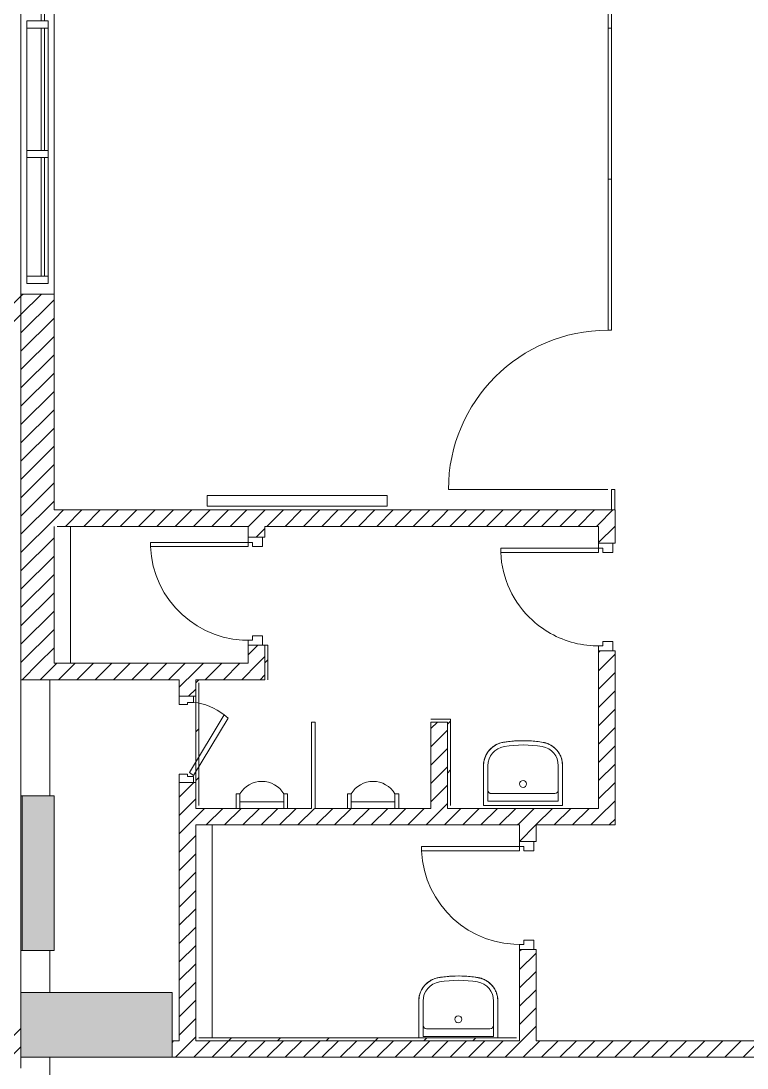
# Model space of a CAD drawing. Header units: millimetres. Extents: x -106145 to 154907, y -84585 to 152038.
# Drawn here: x 89389 to 94436, y 74350 to 81630 of the extents above; entities that cross this region are included whole.
import ezdxf

# ---------------------------------------------------------------- set-up
doc = ezdxf.new("R2010")
doc.units = ezdxf.units.MM
for name, color, linetype, lineweight in [('A-DOOR', 7, 'Continuous', 5), ('A-DOOR-FRAM', 7, 'Continuous', 9), ('A-GLAZ', 7, 'Continuous', 5), ('A-GLAZ-CURT', 7, 'Continuous', 5), ('A-GLAZ-CWMG', 7, 'Continuous', 5), ('A-WALL', 7, 'Continuous', 5), ('A-WALL-PATT', 7, 'Continuous', 5), ('E-ELEC-EQPM', 7, 'Continuous', 5), ('P-SANR-FIXT', 7, 'Continuous', 5), ('S-COLS', 7, 'Continuous', 5)]:
    doc.layers.add(name, color=color, linetype=linetype, lineweight=lineweight)
pattern_1 = [(45, (0, 0), (-63.63961, 63.63961), [])]
pattern_2 = [(315, (0, 0), (84.19025, 84.19025), [])]
pattern_3 = [(45, (0, 0), (-169.70563, 169.70563), [])]

# ---------------------------------------------------------------- blocks, each defined once
blk = doc.blocks.new('DC_SglFl-W-Int - 0_75 WALL OPENING 2_TYPE E-V2-Site Plan -MAIN')
at = {"layer": 'A-DOOR', "color": 254, "lineweight": 9, "true_color": 0xdddddd}
for p, q in [((310, 57.5), (310, 737.5)), ((310, 737.5), (340, 737.5)), ((340, 737.5), (340, 57.5)), ((340, 57.5), (310, 57.5))]:
    blk.add_line(p, q, dxfattribs=at)
at = {"layer": 'A-DOOR', "color": 254, "true_color": 0xdddddd}
for start, end in [(92.52612, 137.52612), (137.52612, 152.52612), (152.52612, 182.52612)]:
    blk.add_arc((340, 57.5), 680.7, start, end, dxfattribs=at)
at = {"layer": 'A-DOOR-FRAM', "color": 254, "true_color": 0xdddddd}
for p, q in [((-375, -42.5), (-375, 57.5)), ((-375, 57.5), (-340, 57.5)), ((-340, 27.5), (-340, 57.5)), ((-340, 27.5), (-310, 27.5)), ((-310, 27.5), (-310, -42.5)), ((310, 27.5), (340, 27.5)), ((310, -42.5), (310, 27.5)), ((340, 57.5), (375, 57.5)), ((340, 27.5), (340, 57.5)), ((375, 57.5), (375, -42.5)), ((-310, -42.5), (-375, -42.5)), ((375, -42.5), (310, -42.5))]:
    blk.add_line(p, q, dxfattribs=at)
blk = doc.blocks.new('DC_SglFl-W-Int - 0_75 WALL OPENING 2_TYPE E-11892201-Site Plan -MAIN')
at = {"layer": 'A-DOOR', "color": 254, "lineweight": 9, "true_color": 0xdddddd}
for p, q in [((310, 57.5), (310, 737.5)), ((310, 737.5), (340, 737.5)), ((340, 737.5), (340, 57.5)), ((340, 57.5), (310, 57.5))]:
    blk.add_line(p, q, dxfattribs=at)
at = {"layer": 'A-DOOR', "color": 254, "true_color": 0xdddddd}
blk.add_arc((340, 57.5), 680.7, 92.52612, 182.52612, dxfattribs=at)
at = {"layer": 'A-DOOR-FRAM', "color": 254, "true_color": 0xdddddd}
for p, q in [((-375, -42.5), (-375, 57.5)), ((-375, 57.5), (-340, 57.5)), ((-340, 27.5), (-340, 57.5)), ((-340, 27.5), (-310, 27.5)), ((-310, 27.5), (-310, -42.5)), ((310, 27.5), (340, 27.5)), ((310, -42.5), (310, 27.5)), ((340, 57.5), (375, 57.5)), ((340, 27.5), (340, 57.5)), ((375, 57.5), (375, -42.5)), ((-310, -42.5), (-375, -42.5)), ((375, -42.5), (310, -42.5))]:
    blk.add_line(p, q, dxfattribs=at)
blk = doc.blocks.new('DC_SglFl-W-Int - 0_75 WALL OPENING 2_TYPE E-V13-Site Plan -MAIN')
at = {"layer": 'A-DOOR', "color": 254, "lineweight": 9, "true_color": 0xdddddd}
for p, q in [((310, 57.5), (310, 737.5)), ((310, 737.5), (340, 737.5)), ((340, 737.5), (340, 57.5)), ((340, 57.5), (310, 57.5))]:
    blk.add_line(p, q, dxfattribs=at)
at = {"layer": 'A-DOOR', "color": 254, "true_color": 0xdddddd}
blk.add_arc((340, 57.5), 680.7, 92.52612, 182.52612, dxfattribs=at)
at = {"layer": 'A-DOOR-FRAM', "color": 254, "true_color": 0xdddddd}
for p, q in [((-375, -42.5), (-375, 57.5)), ((-375, 57.5), (-340, 57.5)), ((-340, 27.5), (-340, 57.5)), ((-340, 27.5), (-310, 27.5)), ((-310, 27.5), (-310, -42.5)), ((310, 27.5), (340, 27.5)), ((310, -42.5), (310, 27.5)), ((340, 57.5), (375, 57.5)), ((340, 27.5), (340, 57.5)), ((375, 57.5), (375, -42.5)), ((-310, -42.5), (-375, -42.5)), ((375, -42.5), (310, -42.5))]:
    blk.add_line(p, q, dxfattribs=at)
blk = doc.blocks.new('Urinal-Wall-3D - Urinal-Wall-3D-6771572-Site Plan -MAIN')
at = {"layer": 'P-SANR-FIXT', "color": 254, "true_color": 0xdddddd}
for p, q in [((-286.9, 57.5), (-286.9, 159.1)), ((-286.9, 159.1), (-261.5, 159.1)), ((-261.5, 159.1), (-261.5, 57.5)), ((69.2, 159.1), (43.3, 159.1)), ((43.3, 159.1), (43.3, 57.5)), ((69.2, 57.5), (69.2, 159.1)), ((43.3, 104.4), (-261.5, 104.4)), ((-261.5, 104.4), (-261.5, 57.5)), ((43.3, 57.5), (43.3, 104.4))]:
    blk.add_line(p, q, dxfattribs=at)
blk.add_arc((-109.1, 67.5), 177.8, 31.00272, 148.99728, dxfattribs=at)
blk = doc.blocks.new('Elect LCD face - 55_-6905617-Site Plan -MAIN')
at = {"layer": 'E-ELEC-EQPM', "color": 254, "true_color": 0xdddddd}
for p, q in [((99367.1, 76015.1), (99367.1, 77265.1)), ((99443.3, 77265.1), (99367.1, 77265.1)), ((99443.3, 77265.1), (99443.3, 76015.1)), ((99367.1, 76015.1), (99443.3, 76015.1))]:
    blk.add_line(p, q, dxfattribs=at)
blk = doc.blocks.new('Single Panel Flush Door - SHD_0_6-3398559-Site Plan -MAIN')
at = {"layer": 'A-DOOR', "color": 254, "true_color": 0xdddddd}
for p, q in [((-229.1, -14.4), (-250, -42.5)), ((-250, -42.5), (148.7, -283.1)), ((169.6, -255), (-229.1, -14.4)), ((148.7, -283.1), (169.6, -255))]:
    blk.add_line(p, q, dxfattribs=at)
blk.add_arc((-135.4, -5.4), 394.1, 320.69977, 354.59456, dxfattribs=at)
at = {"layer": 'A-DOOR-FRAM', "color": 254, "true_color": 0xdddddd}
for p, q in [((-300, -42.5), (-300, 57.5)), ((-242, 57.5), (-300, 57.5)), ((-257, -42.5), (-257, 0.5)), ((-257, 0.5), (-242, 0.5)), ((-242, 0.5), (-242, 57.5)), ((242, 57.5), (242, 0.5)), ((300, 57.5), (242, 57.5)), ((242, 0.5), (257, 0.5)), ((257, 0.5), (257, -42.5)), ((300, 57.5), (300, -42.5)), ((-300, -42.5), (-257, -42.5)), ((257, -42.5), (300, -42.5))]:
    blk.add_line(p, q, dxfattribs=at)
blk = doc.blocks.new('System Panel - Glazed-11785088-Site Plan -MAIN')
at = {"layer": 'A-GLAZ-CURT', "color": 254, "lineweight": 9, "true_color": 0xdddddd}
for p, q in [((-290, -24.5), (290, -24.5)), ((-290, -49.5), (-290, -24.5)), ((290, -49.5), (-290, -49.5)), ((290, -49.5), (290, -24.5))]:
    blk.add_line(p, q, dxfattribs=at)
blk = doc.blocks.new('System Panel - Glazed-3599157-Site Plan -MAIN')
at = {"layer": 'A-GLAZ-CURT', "color": 254, "lineweight": 9, "true_color": 0xdddddd}
for p, q in [((-525, -24.5), (525, -24.5)), ((-525, -49.5), (-525, -24.5)), ((525, -49.5), (-525, -49.5)), ((525, -49.5), (525, -24.5))]:
    blk.add_line(p, q, dxfattribs=at)
blk = doc.blocks.new('Curtain Wall Sgl Glass - Curtain Wall Sgl Glass-11785062-Site Plan -MAIN')
at = {"layer": 'A-DOOR', "color": 254, "lineweight": 9, "true_color": 0xdddddd}
blk.add_line((553.7, -50.8), (553.7, -1158.3), dxfattribs=at)
at = {"layer": 'A-DOOR', "color": 254, "true_color": 0xdddddd}
blk.add_arc((553.7, -50.8), 1107.5, 180, 270, dxfattribs=at)
blk = doc.blocks.new('System Panel - Glazed-11785087-Site Plan -MAIN')
at = {"layer": 'A-GLAZ-CURT', "color": 254, "lineweight": 9, "true_color": 0xdddddd}
for p, q in [((-71.25, 49.5), (71.25, 49.5)), ((-71.25, 24.5), (-71.25, 49.5)), ((71.25, 24.5), (-71.25, 24.5)), ((71.25, 24.5), (71.25, 49.5))]:
    blk.add_line(p, q, dxfattribs=at)
blk = doc.blocks.new('BASIN_handwash_Type_B - HYBA-010-V28-Site Plan -MAIN')
at = {"layer": 'P-SANR-FIXT', "color": 254, "true_color": 0xdddddd}
for p, q in [((-275, 479), (-275, 224)), ((-275, 224), (-275, 479)), ((-275, 479), (-275, 351.1)), ((245, 470), (-245, 470)), ((-245, 470), (-245, 224)), ((-245, 351.1), (-245, 470)), ((245, 470), (245, 224)), ((245, 470), (245, 351.1)), ((275, 224), (275, 479)), ((275, 224), (275, 479)), ((275, 351.1), (275, 479)), ((220, 418), (-220, 418))]:
    blk.add_line(p, q, dxfattribs=at)
at = {"layer": 'P-SANR-FIXT', "color": 254, "true_color": 0xdddddd, "flags": 128}
for points in [[(-275, 224), (-274.9, 217.4), (-274.5, 210.8), (-273.8, 204.3), (-272.9, 197.7), (-271.7, 191.3), (-270.3, 184.8), (-268.6, 178.4), (-266.6, 172.1), (-264.4, 165.9), (-262, 159.8), (-259.3, 153.8), (-256.3, 147.8), (-253.2, 142.1), (-249.8, 136.4), (-246.2, 130.9), (-242.3, 125.5), (-238.3, 120.3), (-234, 115.2), (-229.6, 110.4), (-224.9, 105.7), (-220.1, 101.2), (-215.1, 96.9), (-209.9, 92.8), (-204.6, 88.9), (-199.1, 85.2), (-193.5, 81.8), (-187.7, 78.5), (-181.8, 75.5), (-175.8, 72.8), (-169.7, 70.3), (-163.5, 68), (-157.2, 66), (-150.8, 64.2), (-144.4, 62.7), (-139, 61.6)], [(207.5, 91), (212.7, 95), (217.8, 99.2), (222.7, 103.6), (227.4, 108.2), (232, 113), (236.3, 118), (240.5, 123.1), (244.4, 128.4), (248.1, 133.8), (251.6, 139.4), (254.9, 145.2), (258, 151), (260.8, 157), (263.3, 163.1), (265.6, 169.3), (267.7, 175.5), (269.5, 181.9), (271.1, 188.3), (272.4, 194.8), (273.4, 201.3), (274.2, 207.8), (274.7, 214.4), (275, 221)], [(134.9, 61), (141.4, 62.1), (147.9, 63.5), (154.3, 65.1), (160.6, 67), (166.9, 69.2), (173, 71.6), (179.1, 74.2), (185, 77.1), (190.8, 80.2), (196.5, 83.6), (202.1, 87.2), (204.4, 88.8)], [(-139, 61.6), (-106, 56.7), (-72.8, 53.2), (-50.6, 51.7)], [(-46, 51.4), (-39.5, 50.9), (-6.2, 50), (27.2, 50.4), (40.8, 51.2)], [(46.7, 51.5), (60.5, 52.2), (93.8, 55.3), (126.8, 59.7), (134.9, 61)]]:
    blk.add_lwpolyline(points, dxfattribs=at)
at = {"layer": 'P-SANR-FIXT', "color": 254, "true_color": 0xdddddd}
for centre, radius, start, end in [((-220, 393), 25, 90, 180), ((0, 350.5), 24.2, 90, 270), ((0, 350.5), 24.2, 270, 90), ((220, 393), 25, 360, 90)]:
    blk.add_arc(centre, radius, start, end, dxfattribs=at)
for centre, major_axis, start_param, end_param in [((-109.9, 224), (165.1, 0), 3.141593, 4.534908), ((-109.9, 224), (135.1, 0), 3.141593, 4.533834), ((109.9, 224), (-135.1, 0), 1.722189, 3.141593), ((109.9, 224), (165.1, 0), 4.864844, 6.283185), ((0, 883.6), (804.4, 0), 4.545194, 4.875019), ((0, 883.6), (834.4, 0), 4.544999, 4.874825)]:
    blk.add_ellipse(centre, major_axis=major_axis, ratio=0.999048, start_param=start_param, end_param=end_param, dxfattribs=at)
for points, knots in [([(-275, 224), (-275, 217.5), (-274.2, 204.7), (-271.5, 189.1), (-268.2, 176.8), (-265.2, 167.7), (-261.6, 158.7), (-257.6, 150.1), (-253.1, 141.7), (-248, 133.5), (-242.5, 125.6), (-236.6, 118.1), (-230.3, 111), (-223.4, 104.2), (-216.3, 97.8), (-208.8, 91.8), (-201, 86.3), (-192.8, 81.3), (-184.3, 76.7), (-172.8, 71.3), (-157.9, 65.8), (-145.4, 62.8), (-139, 61.7)], [0, 0, 0, 0, 0.083333, 0.166667, 0.208333, 0.25, 0.291667, 0.333333, 0.375, 0.416667, 0.458333, 0.5, 0.541667, 0.583333, 0.625, 0.666667, 0.708333, 0.75, 0.791667, 0.833333, 0.916667, 1, 1, 1, 1]), ([(134.9, 61), (141.5, 62), (154.3, 64.8), (169.5, 70), (181.4, 75.2), (190.1, 79.7), (198.5, 84.8), (206.6, 90.2), (214.3, 96.1), (221.7, 102.5), (228.7, 109.4), (235.3, 116.5), (241.4, 124.1), (247.1, 132.1), (252.3, 140.4), (257, 148.9), (261.1, 157.6), (264.8, 166.7), (267.9, 176), (271.4, 188.5), (274.2, 204.3), (275, 217.4), (275, 224)], [0, 0, 0, 0, 0.083333, 0.166667, 0.208333, 0.25, 0.291667, 0.333333, 0.375, 0.416667, 0.458333, 0.5, 0.541667, 0.583333, 0.625, 0.666667, 0.708333, 0.75, 0.791667, 0.833333, 0.916667, 1, 1, 1, 1]), ([(-139, 61.7), (-123.9, 59.1), (-93.6, 54.8), (-32.8, 49.7), (28.6, 49.5), (89.4, 54.4), (119.8, 58.5), (134.9, 61)], [0, 0, 0, 0, 0.166667, 0.333333, 0.666667, 0.833333, 1, 1, 1, 1])]:
    blk.add_open_spline(points, degree=3, knots=knots, dxfattribs=at)
blk = doc.blocks.new('BASIN_handwash_Type_B - HYBA-010-V29-Site Plan -MAIN')
at = {"layer": 'P-SANR-FIXT', "color": 254, "true_color": 0xdddddd}
for p, q in [((-275, 500), (-275, 224)), ((275, 500), (-275, 500)), ((-275, 500), (275, 500)), ((-275, 224), (-275, 500)), ((-275, 500), (-275, 351.1)), ((245, 470), (-245, 470)), ((-245, 470), (-245, 224)), ((-245, 351.1), (-245, 470)), ((245, 470), (245, 224)), ((245, 470), (245, 351.1)), ((275, 224), (275, 500)), ((275, 224), (275, 500)), ((275, 351.1), (275, 500)), ((220, 418), (-220, 418))]:
    blk.add_line(p, q, dxfattribs=at)
at = {"layer": 'P-SANR-FIXT', "color": 254, "true_color": 0xdddddd, "flags": 128}
for points in [[(-275, 224), (-274.9, 217.4), (-274.5, 210.8), (-273.8, 204.3), (-272.9, 197.7), (-271.7, 191.3), (-270.3, 184.8), (-268.6, 178.4), (-266.6, 172.1), (-264.4, 165.9), (-262, 159.8), (-259.3, 153.8), (-256.3, 147.8), (-253.2, 142.1), (-249.8, 136.4), (-246.2, 130.9), (-242.3, 125.5), (-238.3, 120.3), (-234, 115.2), (-229.6, 110.4), (-224.9, 105.7), (-220.1, 101.2), (-215.1, 96.9), (-209.9, 92.8), (-204.6, 88.9), (-199.1, 85.2), (-193.5, 81.8), (-187.7, 78.5), (-181.8, 75.5), (-175.8, 72.8), (-169.7, 70.3), (-163.5, 68), (-157.2, 66), (-150.8, 64.2), (-144.4, 62.7), (-139, 61.6)], [(134.9, 61), (141.4, 62.1), (147.9, 63.5), (154.3, 65.1), (160.6, 67), (166.9, 69.2), (173, 71.6), (179.1, 74.2), (185, 77.1), (190.8, 80.2), (196.5, 83.6), (202.1, 87.2), (207.5, 91), (212.7, 95), (217.8, 99.2), (222.7, 103.6), (227.4, 108.2), (232, 113), (236.3, 118), (240.5, 123.1), (244.4, 128.4), (248.1, 133.8), (251.6, 139.4), (254.9, 145.2), (258, 151), (260.8, 157), (263.3, 163.1), (265.6, 169.3), (267.7, 175.5), (269.5, 181.9), (271.1, 188.3), (272.4, 194.8), (273.4, 201.3), (274.2, 207.8), (274.7, 214.4), (275, 221)], [(-139, 61.6), (-106, 56.7), (-72.8, 53.2), (-50.6, 51.7)], [(-46, 51.4), (-39.5, 50.9), (-6.2, 50), (27.2, 50.4), (40.8, 51.2)], [(46.7, 51.5), (60.5, 52.2), (93.8, 55.3), (126.8, 59.7), (134.9, 61)]]:
    blk.add_lwpolyline(points, dxfattribs=at)
at = {"layer": 'P-SANR-FIXT', "color": 254, "true_color": 0xdddddd}
for centre, radius, start, end in [((-220, 393), 25, 90, 180), ((0, 350.5), 24.2, 90, 270), ((0, 350.5), 24.2, 270, 90), ((220, 393), 25, 360, 90)]:
    blk.add_arc(centre, radius, start, end, dxfattribs=at)
for centre, major_axis, start_param, end_param in [((-109.9, 224), (165.1, 0), 3.141593, 4.534908), ((-109.9, 224), (135.1, 0), 3.141593, 4.533834), ((109.9, 224), (-135.1, 0), 1.722189, 3.141593), ((109.9, 224), (165.1, 0), 4.864844, 6.283185), ((0, 883.6), (804.4, 0), 4.545194, 4.875019), ((0, 883.6), (834.4, 0), 4.544999, 4.874825)]:
    blk.add_ellipse(centre, major_axis=major_axis, ratio=0.999048, start_param=start_param, end_param=end_param, dxfattribs=at)
for points, knots in [([(-275, 224), (-275, 217.5), (-274.2, 204.7), (-271.5, 189.1), (-268.2, 176.8), (-265.2, 167.7), (-261.6, 158.7), (-257.6, 150.1), (-253.1, 141.7), (-248, 133.5), (-242.5, 125.6), (-236.6, 118.1), (-230.3, 111), (-223.4, 104.2), (-216.3, 97.8), (-208.8, 91.8), (-201, 86.3), (-192.8, 81.3), (-184.3, 76.7), (-172.8, 71.3), (-157.9, 65.8), (-145.4, 62.8), (-139, 61.7)], [0, 0, 0, 0, 0.083333, 0.166667, 0.208333, 0.25, 0.291667, 0.333333, 0.375, 0.416667, 0.458333, 0.5, 0.541667, 0.583333, 0.625, 0.666667, 0.708333, 0.75, 0.791667, 0.833333, 0.916667, 1, 1, 1, 1]), ([(134.9, 61), (141.5, 62), (154.3, 64.8), (169.5, 70), (181.4, 75.2), (190.1, 79.7), (198.5, 84.8), (206.6, 90.2), (214.3, 96.1), (221.7, 102.5), (228.7, 109.4), (235.3, 116.5), (241.4, 124.1), (247.1, 132.1), (252.3, 140.4), (257, 148.9), (261.1, 157.6), (264.8, 166.7), (267.9, 176), (271.4, 188.5), (274.2, 204.3), (275, 217.4), (275, 224)], [0, 0, 0, 0, 0.083333, 0.166667, 0.208333, 0.25, 0.291667, 0.333333, 0.375, 0.416667, 0.458333, 0.5, 0.541667, 0.583333, 0.625, 0.666667, 0.708333, 0.75, 0.791667, 0.833333, 0.916667, 1, 1, 1, 1]), ([(-139, 61.7), (-123.9, 59.1), (-93.6, 54.8), (-32.8, 49.7), (28.6, 49.5), (89.4, 54.4), (119.8, 58.5), (134.9, 61)], [0, 0, 0, 0, 0.166667, 0.333333, 0.666667, 0.833333, 1, 1, 1, 1])]:
    blk.add_open_spline(points, degree=3, knots=knots, dxfattribs=at)
blk = doc.blocks.new('Casework 66 - Casework 5-15538373-Site Plan -MAIN')
at = {"layer": 'A-GLAZ', "true_color": 0xeaeaea}
for points in [[(89166.2, 102040.1), (89166.2, 103114.1), (89158.7, 103114.1), (89158.7, 102040.1)], [(89166.2, 102040.1), (89388.7, 102040.1), (89388.7, 103114.1), (89166.2, 103114.1), (89166.2, 102388.6)]]:
    blk.add_hatch(color=254, dxfattribs=at).paths.add_polyline_path(points, flags=0)
at = {"layer": 'A-GLAZ', "color": 254, "true_color": 0xdddddd}
for p, q in [((89158.7, 103114.1), (89166.2, 103114.1)), ((89158.7, 102040.1), (89158.7, 103114.1)), ((89166.2, 103114.1), (89388.7, 103114.1)), ((89166.2, 102040.1), (89166.2, 103114.1)), ((89388.7, 103114.1), (89388.7, 102040.1)), ((89166.2, 102040.1), (89158.7, 102040.1)), ((89388.7, 102040.1), (89166.2, 102040.1))]:
    blk.add_line(p, q, dxfattribs=at)
blk = doc.blocks.new('System Panel - Glazed-15710486-Site Plan -MAIN')
at = {"layer": 'A-GLAZ-CURT', "color": 254, "lineweight": 9, "true_color": 0xdddddd}
for p, q in [((-412.5, -24.5), (412.5, -24.5)), ((-412.5, -49.5), (-412.5, -24.5)), ((412.5, -49.5), (-412.5, -49.5)), ((412.5, -49.5), (412.5, -24.5))]:
    blk.add_line(p, q, dxfattribs=at)
blk = doc.blocks.new('System Panel - Glazed-15710439-Site Plan -MAIN')
at = {"layer": 'A-GLAZ-CURT', "color": 254, "lineweight": 9, "true_color": 0xdddddd}
for p, q in [((-425, -24.5), (425, -24.5)), ((-425, -49.5), (-425, -24.5)), ((425, -49.5), (-425, -49.5)), ((425, -49.5), (425, -24.5))]:
    blk.add_line(p, q, dxfattribs=at)
blk = doc.blocks.new('Rectangular Mullion - 50 x 150mm-15710267-Site Plan -MAIN')
at = {"layer": 'A-GLAZ-CWMG', "color": 254, "true_color": 0xdddddd}
for p, q in [((89428.7, 111580.1), (89428.7, 110755.1)), ((89578.7, 111580.1), (89578.7, 110755.1))]:
    blk.add_line(p, q, dxfattribs=at)
blk = doc.blocks.new('Rectangular Mullion - 50 x 150mm-15606837-Site Plan -MAIN')
at = {"layer": 'A-GLAZ-CWMG', "color": 254, "lineweight": 18, "true_color": 0xdddddd}
for p, q in [((0, 75), (-50, 75)), ((-50, 75), (-50, -75)), ((0, 75), (0, -75)), ((-50, -75), (0, -75))]:
    blk.add_line(p, q, dxfattribs=at)
blk = doc.blocks.new('Rectangular Mullion - 50 x 150mm-15606833-Site Plan -MAIN')
at = {"layer": 'A-GLAZ-CWMG', "color": 254, "lineweight": 18, "true_color": 0xdddddd}
for p, q in [((25, 75), (-25, 75)), ((-25, 75), (-25, -75)), ((25, 75), (25, -75)), ((-25, -75), (25, -75))]:
    blk.add_line(p, q, dxfattribs=at)
blk = doc.blocks.new('Rectangular Mullion - 50 x 150mm-15710316-Site Plan -MAIN')
at = {"layer": 'A-GLAZ-CWMG', "color": 254, "true_color": 0xdddddd}
for p, q in [((89428.7, 114280.1), (89428.7, 113430.1)), ((89578.7, 114280.1), (89578.7, 113430.1))]:
    blk.add_line(p, q, dxfattribs=at)
blk = doc.blocks.new('MM-HOSPITAL BLOCK-C_2022_11_01_Facade reworking_rvt-1-Site Plan -MAIN')
at = {"layer": 'A-WALL-PATT', "true_color": 0xd4d4d4}
h = blk.add_hatch(dxfattribs=at)
h.set_pattern_fill('FP_17', color=254, style=0, pattern_type=2)
h.set_pattern_definition(pattern_2)
h.paths.add_polyline_path([(89388.7, 79775.1), (89388.7, 79775.1), (89388.7, 79805.1), (89088.7, 79805.1), (89088.7, 79775.1)], flags=0)
at = {"layer": 'A-WALL-PATT', "true_color": 0xaaaaaa}
h = blk.add_hatch(dxfattribs=at)
h.set_pattern_fill('FP_10', color=253, style=0, pattern_type=2)
h.set_pattern_definition(pattern_1)
h.paths.add_polyline_path([(89388.7, 79500.1), (89388.7, 79500.1), (89388.7, 79730.1), (89088.7, 79730.1), (89088.7, 79500.1)], flags=0)
h = blk.add_hatch(dxfattribs=at)
h.set_pattern_fill('FP_10', color=253, style=0, pattern_type=2)
h.set_pattern_definition(pattern_1)
h.paths.add_polyline_path([(89618.7, 77165.1), (89618.7, 79730.1), (89388.7, 79730.1), (89388.7, 77165.1)], flags=0)
h = blk.add_hatch(dxfattribs=at)
h.set_pattern_fill('FP_10', color=253, style=0, pattern_type=2)
h.set_pattern_definition(pattern_1)
h.paths.add_polyline_path([(92224.3, 78115.1), (92311.2, 78115.1), (92311.2, 78230.1), (89618.7, 78230.1), (89618.7, 78115.1), (91174.1, 78115.1)], flags=0)
h = blk.add_hatch(dxfattribs=at)
h.set_pattern_fill('FP_10', color=253, style=0, pattern_type=2)
h.set_pattern_definition(pattern_1)
h.paths.add_polyline_path([(92311.2, 78115.1), (93403.7, 78115.1), (93403.7, 78230.1), (92311.2, 78230.1)], flags=0)
h = blk.add_hatch(dxfattribs=at)
h.set_pattern_fill('FP_10', color=253, style=0, pattern_type=2)
h.set_pattern_definition(pattern_1)
h.paths.add_polyline_path([(93403.7, 76040.1), (93518.7, 76040.1), (93518.7, 77250.1), (93403.7, 77250.1), (93403.7, 76155.1)], flags=0)
h.paths.add_polyline_path([(93403.7, 78000.1), (93518.7, 78000.1), (93518.7, 78230.1), (93403.7, 78230.1), (93403.7, 78115.1)], flags=0)
h = blk.add_hatch(dxfattribs=at)
h.set_pattern_fill('FP_10', color=253, style=0, pattern_type=2)
h.set_pattern_definition(pattern_1)
h.paths.add_polyline_path([(91083.7, 77165.1), (91083.7, 77290.1), (90968.7, 77290.1), (90968.7, 77165.1)], flags=0)
h.paths.add_polyline_path([(90968.7, 78040.1), (91083.7, 78040.1), (91083.7, 78115.1), (90968.7, 78115.1)], flags=0)
at = {"layer": 'A-WALL-PATT', "true_color": 0xeaeaea}
h = blk.add_hatch(dxfattribs=at)
h.set_pattern_fill('FP_14', color=254, style=0, pattern_type=2)
h.set_pattern_definition(pattern_3)
h.paths.add_polyline_path([(91104.7, 77050.1), (91104.7, 77290.1), (91083.7, 77290.1), (91083.7, 77050.1)], flags=0)
at = {"layer": 'A-WALL-PATT', "true_color": 0xaaaaaa}
h = blk.add_hatch(dxfattribs=at)
h.set_pattern_fill('FP_10', color=253, style=0, pattern_type=2)
h.set_pattern_definition(pattern_1)
h.paths.add_polyline_path([(90488.7, 77050.1), (90488.7, 77165.1), (89388.7, 77165.1), (89388.7, 77050.1)], flags=0)
h = blk.add_hatch(dxfattribs=at)
h.set_pattern_fill('FP_10', color=253, style=0, pattern_type=2)
h.set_pattern_definition(pattern_1)
h.paths.add_polyline_path([(90603.7, 74540.1), (90603.7, 76335.1), (90488.7, 76335.1), (90488.7, 74540.1)], flags=0)
h.paths.add_polyline_path([(90603.7, 76935.1), (90603.7, 77165.1), (90488.7, 77165.1), (90488.7, 76935.1)], flags=0)
h = blk.add_hatch(dxfattribs=at)
h.set_pattern_fill('FP_10', color=253, style=0, pattern_type=2)
h.set_pattern_definition(pattern_1)
h.paths.add_polyline_path([(91083.7, 77050.1), (91083.7, 77165.1), (90603.7, 77165.1), (90603.7, 77050.1)], flags=0)
at = {"layer": 'A-WALL-PATT', "true_color": 0xeaeaea}
h = blk.add_hatch(dxfattribs=at)
h.set_pattern_fill('FP_14', color=254, style=0, pattern_type=2)
h.set_pattern_definition(pattern_3)
h.paths.add_polyline_path([(90624.7, 76155.1), (90624.7, 77050.1), (90603.7, 77050.1), (90603.7, 76155.1)], flags=0)
h = blk.add_hatch(dxfattribs=at)
h.set_pattern_fill('FP_14', color=254, style=0, pattern_type=2)
h.set_pattern_definition(pattern_3)
h.paths.add_polyline_path([(92374.7, 76755.1), (92374.7, 76776.1), (92238.7, 76776.1), (92238.7, 76755.1), (92353.7, 76755.1)], flags=0)
at = {"layer": 'A-WALL-PATT', "true_color": 0xaaaaaa}
h = blk.add_hatch(dxfattribs=at)
h.set_pattern_fill('FP_10', color=253, style=0, pattern_type=2)
h.set_pattern_definition(pattern_1)
h.paths.add_polyline_path([(92353.7, 76155.1), (92353.7, 76755.1), (92238.7, 76755.1), (92238.7, 76155.1)], flags=0)
at = {"layer": 'A-WALL-PATT', "true_color": 0xeaeaea}
h = blk.add_hatch(dxfattribs=at)
h.set_pattern_fill('FP_14', color=254, style=0, pattern_type=2)
h.set_pattern_definition(pattern_3)
h.paths.add_polyline_path([(92353.7, 76155.1), (92374.7, 76155.1), (92374.7, 76755.1), (92353.7, 76755.1), (92353.7, 76438.6)], flags=0)
at = {"layer": 'A-WALL-PATT', "true_color": 0xaaaaaa}
h = blk.add_hatch(dxfattribs=at)
h.set_pattern_fill('FP_10', color=253, style=0, pattern_type=2)
h.set_pattern_definition(pattern_1)
h.paths.add_polyline_path([(92853.7, 76040.1), (92853.7, 76155.1), (90603.7, 76155.1), (90603.7, 76040.1), (92224.3, 76040.1)], flags=0)
h = blk.add_hatch(dxfattribs=at)
h.set_pattern_fill('FP_10', color=253, style=0, pattern_type=2)
h.set_pattern_definition(pattern_1)
h.paths.add_polyline_path([(92853.7, 76040.1), (93403.7, 76040.1), (93403.7, 76155.1), (92853.7, 76155.1)], flags=0)
h = blk.add_hatch(dxfattribs=at)
h.set_pattern_fill('FP_10', color=253, style=0, pattern_type=2)
h.set_pattern_definition(pattern_1)
h.paths.add_polyline_path([(92968.7, 74540.1), (92968.7, 75175.1), (92853.7, 75175.1), (92853.7, 74540.1)], flags=0)
h.paths.add_polyline_path([(92968.7, 75925.1), (92968.7, 76040.1), (92853.7, 76040.1), (92853.7, 75925.1)], flags=0)
h = blk.add_hatch(dxfattribs=at)
h.set_pattern_fill('FP_10', color=253, style=0, pattern_type=2)
h.set_pattern_definition(pattern_1)
h.paths.add_polyline_path([(89388.7, 74425.1), (89388.7, 74425.1), (89388.7, 74655.1), (89088.7, 74655.1), (89088.7, 74425.1)], flags=0)
at = {"layer": 'A-WALL-PATT', "true_color": 0xeaeaea}
h = blk.add_hatch(dxfattribs=at)
h.set_pattern_fill('FP_14', color=254, style=0, pattern_type=2)
h.set_pattern_definition(pattern_3)
h.paths.add_polyline_path([(92853.7, 74540.1), (92853.7, 74561.1), (90624.7, 74561.1), (90624.7, 74540.1), (92224.3, 74540.1)], flags=0)
at = {"layer": 'A-WALL-PATT', "true_color": 0xaaaaaa}
h = blk.add_hatch(dxfattribs=at)
h.set_pattern_fill('FP_10', color=253, style=0, pattern_type=2)
h.set_pattern_definition(pattern_1)
h.paths.add_polyline_path([(102798.7, 74425.1), (102798.7, 74540.1), (90438.7, 74540.1), (90438.7, 74425.1), (99575.7, 74425.1)], flags=0)
at = {"layer": 'A-WALL-PATT', "true_color": 0xd4d4d4}
h = blk.add_hatch(dxfattribs=at)
h.set_pattern_fill('FP_17', color=254, style=0, pattern_type=2)
h.set_pattern_definition(pattern_2)
h.paths.add_polyline_path([(89388.7, 74350.1), (89388.7, 74350.1), (89388.7, 74380.1), (89088.7, 74380.1), (89088.7, 74350.1)], flags=0)
at = {"layer": 'S-COLS', "true_color": 0xd4d4d4}
blk.add_hatch(color=254, dxfattribs=at).paths.add_polyline_path([(90438.7, 74425.1), (90438.7, 74875.1), (89388.7, 74875.1), (89388.7, 74425.1)], flags=0)
at = {"layer": 'A-WALL', "color": 254, "true_color": 0xdddddd}
for p, q in [((89618.7, 83180.1), (89618.7, 79730.1)), ((89388.7, 79805.1), (89388.7, 83105.1)), ((89388.7, 79730.1), (89388.7, 79775.1)), ((89618.7, 77186.1), (89618.7, 78115.1)), ((89733.7, 78115.1), (89733.7, 77165.1)), ((91408.7, 76755.1), (91408.7, 76155.1)), ((91408.7, 76755.1), (91433.7, 76755.1)), ((91433.7, 76155.1), (91433.7, 76755.1)), ((92353.7, 76755.1), (92238.7, 76755.1)), ((92238.7, 76755.1), (92238.7, 76176.1)), ((92353.7, 76155.1), (92353.7, 76755.1)), ((92353.7, 76755.1), (92353.7, 76155.1)), ((90718.7, 76040.1), (90718.7, 74561.1)), ((89388.7, 74425.1), (89388.7, 74655.1))]:
    blk.add_line(p, q, dxfattribs=at)
at = {"layer": 'A-WALL', "color": 254, "lineweight": 18, "true_color": 0xdddddd}
for p, q in [((89388.7, 79805.1), (89388.7, 79775.1)), ((89388.7, 79500.1), (89388.7, 79730.1)), ((89388.7, 79730.1), (89388.7, 77165.1)), ((89388.7, 79730.1), (89618.7, 79730.1)), ((89618.7, 78230.1), (89618.7, 79730.1)), ((92311.2, 78230.1), (89618.7, 78230.1)), ((93403.7, 78230.1), (92311.2, 78230.1)), ((93403.7, 78230.1), (93518.7, 78230.1)), ((93518.7, 78000.1), (93518.7, 78230.1)), ((89639.7, 78115.1), (90968.7, 78115.1)), ((90968.7, 78115.1), (90968.7, 78040.1)), ((91083.7, 78115.1), (92311.2, 78115.1)), ((91083.7, 78040.1), (91083.7, 78115.1)), ((92311.2, 78115.1), (93403.7, 78115.1)), ((93403.7, 78115.1), (93403.7, 78000.1)), ((91083.7, 78040.1), (90968.7, 78040.1)), ((93403.7, 78000.1), (93518.7, 78000.1)), ((90968.7, 77290.1), (90968.7, 77165.1)), ((91083.7, 77290.1), (90968.7, 77290.1)), ((91083.7, 77165.1), (91083.7, 77290.1)), ((91083.7, 77290.1), (91083.7, 77050.1)), ((91104.7, 77290.1), (91083.7, 77290.1)), ((91104.7, 77050.1), (91104.7, 77290.1)), ((93403.7, 77250.1), (93403.7, 76155.1)), ((93403.7, 77250.1), (93518.7, 77250.1)), ((93518.7, 76040.1), (93518.7, 77250.1)), ((89618.7, 77165.1), (89618.7, 77186.1)), ((89388.7, 77050.1), (89388.7, 77165.1)), ((90488.7, 77165.1), (89618.7, 77165.1)), ((90603.7, 77165.1), (90488.7, 77165.1)), ((90968.7, 77165.1), (90603.7, 77165.1)), ((91083.7, 77050.1), (91083.7, 77165.1)), ((89388.7, 77050.1), (90488.7, 77050.1)), ((90488.7, 77050.1), (90488.7, 76935.1)), ((90603.7, 76935.1), (90603.7, 77050.1)), ((90603.7, 77050.1), (91083.7, 77050.1)), ((90603.7, 77050.1), (90603.7, 76155.1)), ((90624.7, 77050.1), (90603.7, 77050.1)), ((90624.7, 76176.1), (90624.7, 77029.1)), ((90603.7, 76935.1), (90488.7, 76935.1)), ((92374.7, 76776.1), (92238.7, 76776.1)), ((92374.7, 76755.1), (92374.7, 76776.1)), ((92374.7, 76176.1), (92374.7, 76755.1)), ((90488.7, 76335.1), (90488.7, 74540.1)), ((90603.7, 76335.1), (90488.7, 76335.1)), ((90603.7, 76155.1), (90603.7, 76335.1)), ((91408.7, 76155.1), (90603.7, 76155.1)), ((90624.7, 76155.1), (90603.7, 76155.1)), ((92238.7, 76155.1), (91433.7, 76155.1)), ((92238.7, 76176.1), (92238.7, 76155.1)), ((92853.7, 76155.1), (92353.7, 76155.1)), ((92353.7, 76155.1), (92374.7, 76155.1)), ((93403.7, 76155.1), (92853.7, 76155.1)), ((90603.7, 74540.1), (90603.7, 76040.1)), ((90603.7, 76040.1), (92853.7, 76040.1)), ((92853.7, 76040.1), (92853.7, 75925.1)), ((92968.7, 76040.1), (93403.7, 76040.1)), ((92968.7, 75925.1), (92968.7, 76040.1)), ((93403.7, 76040.1), (93518.7, 76040.1)), ((92968.7, 75925.1), (92853.7, 75925.1)), ((92853.7, 75175.1), (92853.7, 74540.1)), ((92968.7, 75175.1), (92853.7, 75175.1)), ((92968.7, 74540.1), (92968.7, 75175.1)), ((92832.7, 74561.1), (90624.7, 74561.1)), ((92853.7, 74540.1), (92853.7, 74561.1)), ((90488.7, 74540.1), (90438.7, 74540.1)), ((90438.7, 74425.1), (90438.7, 74540.1)), ((92853.7, 74540.1), (90603.7, 74540.1)), ((90624.7, 74540.1), (92853.7, 74540.1)), ((99468.7, 74540.1), (92968.7, 74540.1)), ((90438.7, 74425.1), (102798.7, 74425.1)), ((89388.7, 74380.1), (89388.7, 74350.1))]:
    blk.add_line(p, q, dxfattribs=at)
at = {"layer": 'S-COLS', "color": 254, "true_color": 0xdddddd}
for p, q in [((89388.7, 74655.1), (89388.7, 74875.1)), ((89388.7, 74875.1), (90438.7, 74875.1)), ((90438.7, 74425.1), (90438.7, 74875.1)), ((89388.7, 74425.1), (89388.7, 74655.1)), ((90438.7, 74425.1), (89388.7, 74425.1))]:
    blk.add_line(p, q, dxfattribs=at)
at = {"color": 253, "lineweight": 5, "true_color": 0xaaaaaa}
for name, p, rotation in [('System Panel - Glazed-15710439-Site Plan -MAIN', (89503.7, 82055.1), 89.99999999999972), ('System Panel - Glazed-11785088-Site Plan -MAIN', (93518.7, 81870.1), 270.0000000000002), ('System Panel - Glazed-15710439-Site Plan -MAIN', (89503.7, 81155.1), 89.99999999999972), ('System Panel - Glazed-3599157-Site Plan -MAIN', (93518.7, 81055.1), 270.0000000000002), ('System Panel - Glazed-15710486-Site Plan -MAIN', (89503.7, 80267.6), 89.99999999999972), ('System Panel - Glazed-3599157-Site Plan -MAIN', (93518.7, 80005.1), 270.0000000000002), ('Rectangular Mullion - 50 x 150mm-15606837-Site Plan -MAIN', (89503.7, 79805.1), 269.9999999999997), ('Curtain Wall Sgl Glass - Curtain Wall Sgl Glass-11785062-Site Plan -MAIN', (93518.7, 78926.3), 270.0000000000002), ('System Panel - Glazed-11785087-Site Plan -MAIN', (93467.9, 78301.3), 270), ('Elect LCD face - 55_-6905617-Site Plan -MAIN', (14668.7, 177698.8), 269.9999999999998), ('DC_SglFl-W-Int - 0_75 WALL OPENING 2_TYPE E-11892201-Site Plan -MAIN', (91026.2, 77665.1), 90), ('DC_SglFl-W-Int - 0_75 WALL OPENING 2_TYPE E-V2-Site Plan -MAIN', (93461.2, 77625.1), 90), ('Single Panel Flush Door - SHD_0_6-3398559-Site Plan -MAIN', (90546.2, 76635.1), 90), ('BASIN_handwash_Type_B - HYBA-010-V29-Site Plan -MAIN', (92878.7, 76676.1), 180), ('DC_SglFl-W-Int - 0_75 WALL OPENING 2_TYPE E-V13-Site Plan -MAIN', (92911.2, 75550.1), 89.99999999999933), ('BASIN_handwash_Type_B - HYBA-010-V28-Site Plan -MAIN', (92428.7, 75040.1), 180)]:
    blk.add_blockref(name, p, dxfattribs=dict(at, rotation=rotation))
at = {"color": 253, "lineweight": 5, "true_color": 0xaaaaaa, "extrusion": (0, 0, -1), "rotation": 90.00000000000031}
for p in [(-89503.7, 81605.1), (-89503.7, 80705.1)]:
    blk.add_blockref('Rectangular Mullion - 50 x 150mm-15606833-Site Plan -MAIN', p, dxfattribs=at)
at = {"color": 253, "lineweight": 5, "true_color": 0xaaaaaa}
for name, p in [('Rectangular Mullion - 50 x 150mm-15710316-Site Plan -MAIN', (0, -32700)), ('Rectangular Mullion - 50 x 150mm-15710267-Site Plan -MAIN', (0, -30900)), ('Urinal-Wall-3D - Urinal-Wall-3D-6771572-Site Plan -MAIN', (91172.6, 76097.6)), ('Urinal-Wall-3D - Urinal-Wall-3D-6771572-Site Plan -MAIN', (91945.1, 76097.6)), ('Casework 66 - Casework 5-15538373-Site Plan -MAIN', (230, -26872))]:
    blk.add_blockref(name, p, dxfattribs=at)

msp = doc.modelspace()

# ---------------------------------------------------------------- linework, layer by layer
at = {"layer": 'A-WALL', "color": 253, "true_color": 0x999999}
for p, q in [((89388.75, 76242.05), (89388.75, 77050.05)), ((89588.75, 77050.05), (89588.75, 76242.05)), ((89388.75, 74875.05), (89388.75, 75168.05)), ((89588.75, 75168.05), (89588.75, 74875.05)), ((89388.75, 74380.05), (89388.75, 74425.05)), ((89588.75, 74425.05), (89588.75, 68655.05))]:
    msp.add_line(p, q, dxfattribs=at)

# ---------------------------------------------------------------- block references
at = {"lineweight": 5}
msp.add_blockref('MM-HOSPITAL BLOCK-C_2022_11_01_Facade reworking_rvt-1-Site Plan -MAIN', (0, 0), dxfattribs=at)

doc.saveas('drawing.dxf')
